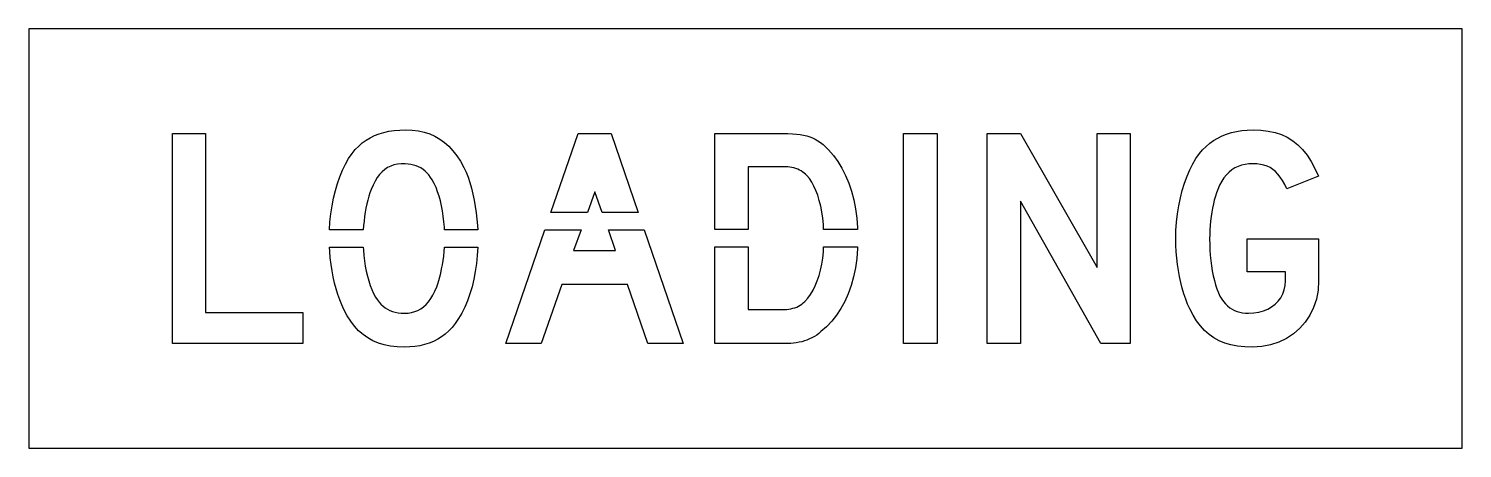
# Model space of a CAD drawing. Extents: x 0 to 41, y 0 to 12.
import ezdxf

# ---------------------------------------------------------------- set-up
doc = ezdxf.new("R2010")
doc.units = 0
doc.layers.add('CUT', color=7, linetype='Continuous')
doc.layers.add('OUTSIDE', color=1, linetype='Continuous')

msp = doc.modelspace()

# ---------------------------------------------------------------- linework, layer by layer
at = {"layer": 'CUT'}
for points in [[(11.8081, 6.9342), (11.7751, 7.0746), (11.7379, 7.209), (11.6959, 7.3368), (11.6491, 7.4568), (11.5981, 7.5696), (11.5423, 7.6734), (11.4937, 7.749), (11.4433, 7.8162), (11.3911, 7.8762), (11.3353, 7.9296), (11.2771, 7.9758), (11.2159, 8.016), (11.1511, 8.0496), (11.0821, 8.0778), (11.0095, 8.1), (10.9321, 8.1174), (10.8499, 8.1294), (10.7629, 8.1366), (10.6507, 8.1366), (10.5451, 8.1264), (10.4461, 8.1048), (10.3531, 8.0724), (10.2661, 8.0286), (10.1845, 7.9734), (10.1077, 7.9074), (10.0363, 7.8294), (9.9697, 7.74), (9.9073, 7.6386), (9.8491, 7.5252), (9.7945, 7.3998), (9.7591, 7.3068), (9.7267, 7.2066), (9.6967, 7.0998), (9.6691, 6.9876), (9.6451, 6.8706), (9.6235, 6.75), (9.6055, 6.6264), (9.5905, 6.5004), (9.5785, 6.3726), (9.5705, 6.251), (8.601, 6.251), (8.6155, 6.4746), (8.6407, 6.7086), (8.6749, 6.936), (8.7187, 7.1562), (8.7709, 7.3686), (8.8315, 7.572), (8.9005, 7.7658), (8.9767, 7.9494), (9.0601, 8.1222), (9.1507, 8.283), (9.2473, 8.4318), (9.3397, 8.5422), (9.4375, 8.6424), (9.5407, 8.7324), (9.6505, 8.8122), (9.7669, 8.8818), (9.8893, 8.9424), (10.0195, 8.9928), (10.1563, 9.0336), (10.3015, 9.0654), (10.4539, 9.0876), (10.6147, 9.1008), (10.7845, 9.105), (10.9687, 9.0984), (11.1445, 9.0768), (11.3107, 9.0414), (11.4679, 8.9904), (11.6173, 8.925), (11.7577, 8.8446), (11.8909, 8.7486), (12.0163, 8.6376), (12.1345, 8.5104), (12.2455, 8.367), (12.3493, 8.2074), (12.4477, 8.0316), (12.5083, 7.8954), (12.5647, 7.7502), (12.6163, 7.5972), (12.6631, 7.4364), (12.7051, 7.2696), (12.7423, 7.0974), (12.7735, 6.9198), (12.7999, 6.7386), (12.8203, 6.5544), (12.8353, 6.3672), (12.8409, 6.251), (11.893, 6.251), (11.8897, 6.3204), (11.8765, 6.4806), (11.8585, 6.6366), (11.8357, 6.7878)], [(36.6415, 3.8118), (36.5095, 3.6114), (36.3529, 3.4314), (36.1735, 3.2748), (35.9725, 3.1428), (35.7529, 3.0366), (35.5153, 2.9592), (35.2621, 2.9112), (34.9951, 2.895), (34.7761, 2.9016), (34.5727, 2.9232), (34.3837, 2.9592), (34.2079, 3.0102), (34.0453, 3.0762), (33.8947, 3.1578), (33.7555, 3.2556), (33.6271, 3.369), (33.5089, 3.4986), (33.3991, 3.645), (33.2983, 3.8088), (33.2053, 3.9894), (33.1447, 4.1256), (33.0883, 4.269), (33.0361, 4.4202), (32.9893, 4.578), (32.9473, 4.7418), (32.9107, 4.9104), (32.8789, 5.0838), (32.8531, 5.2602), (32.8321, 5.4402), (32.8177, 5.622), (32.8087, 5.8056), (32.8051, 5.9892), (32.8111, 6.231), (32.8273, 6.4698), (32.8543, 6.7056), (32.8909, 6.936), (32.9371, 7.1598), (32.9923, 7.3764), (33.0553, 7.5834), (33.1267, 7.7796), (33.2053, 7.9644), (33.2905, 8.1354), (33.3817, 8.2914), (33.4789, 8.4318), (33.5719, 8.538), (33.6703, 8.6352), (33.7753, 8.7234), (33.8869, 8.8026), (34.0045, 8.8728), (34.1293, 8.934), (34.2601, 8.9862), (34.3975, 9.0288), (34.5421, 9.0624), (34.6927, 9.0858), (34.8511, 9.1002), (35.0161, 9.105), (35.2399, 9.0972), (35.4487, 9.0726), (35.6431, 9.0312), (35.8243, 8.9718), (35.9929, 8.8944), (36.1501, 8.7972), (36.2959, 8.6808), (36.4321, 8.544), (36.5581, 8.3856), (36.6763, 8.2062), (36.7861, 8.004), (36.8893, 7.779), (35.9845, 7.4208), (35.9209, 7.5456), (35.8573, 7.6566), (35.7913, 7.755), (35.7241, 7.8408), (35.6533, 7.914), (35.5789, 7.9764), (35.5003, 8.0274), (35.4169, 8.0682), (35.3269, 8.0988), (35.2309, 8.1204), (35.1277, 8.133), (35.0161, 8.1366), (34.8985, 8.1324), (34.7875, 8.1186), (34.6831, 8.0958), (34.5853, 8.0628), (34.4935, 8.0196), (34.4083, 7.9656), (34.3279, 7.9008), (34.2535, 7.8252), (34.1839, 7.737), (34.1197, 7.6374), (34.0603, 7.5252), (34.0051, 7.3998), (33.9697, 7.3068), (33.9373, 7.2066), (33.9073, 7.0998), (33.8797, 6.9876), (33.8557, 6.8706), (33.8341, 6.75), (33.8161, 6.6264), (33.8011, 6.5004), (33.7891, 6.3726), (33.7807, 6.2448), (33.7753, 6.1164), (33.7735, 5.9892), (33.7759, 5.832), (33.7825, 5.6748), (33.7933, 5.52), (33.8083, 5.367), (33.8269, 5.2182), (33.8503, 5.0736), (33.8773, 4.9344), (33.9079, 4.8012), (33.9427, 4.6752), (33.9811, 4.557), (34.0231, 4.4472), (34.0687, 4.3476), (34.1179, 4.2672), (34.1701, 4.1946), (34.2265, 4.1298), (34.2859, 4.0722), (34.3495, 4.0218), (34.4161, 3.9792), (34.4863, 3.9432), (34.5595, 3.9138), (34.6369, 3.8916), (34.7179, 3.8754), (34.8019, 3.8664), (34.8895, 3.8634), (35.0383, 3.8712), (35.1793, 3.894), (35.3119, 3.9312), (35.4337, 3.9816), (35.5453, 4.0452), (35.6449, 4.1208), (35.7319, 4.2084), (35.8051, 4.3062), (35.8633, 4.4136), (35.9065, 4.5306), (35.9329, 4.656), (35.9425, 4.7892), (35.9425, 5.0424), (34.8475, 5.0424), (34.8475, 5.9892), (36.8893, 5.9892), (36.8893, 4.7892), (36.8731, 4.5222), (36.8251, 4.269), (36.7477, 4.0314)], [(7.8373, 3.8844), (7.8373, 3), (4.1107, 3), (4.1107, 9), (5.0581, 9), (5.0581, 3.8844)], [(16.6579, 9), (17.4332, 6.7457), (16.4017, 6.7457), (16.1947, 7.3368), (15.9805, 6.7457), (14.9355, 6.7457), (15.7105, 9)], [(22.6501, 6.9282), (22.6111, 7.0866), (22.5655, 7.2354), (22.5145, 7.3734), (22.4581, 7.4994), (22.3963, 7.6134), (22.3297, 7.7136), (22.2583, 7.8), (22.2199, 7.836), (22.1797, 7.8696), (22.1365, 7.9014), (22.0909, 7.9308), (22.0429, 7.9578), (21.9925, 7.9818), (21.9403, 8.0022), (21.8857, 8.0196), (21.8287, 8.034), (21.7705, 8.0442), (21.7099, 8.0502), (21.6475, 8.0526), (20.5741, 8.0526), (20.5741, 6.2615), (19.6267, 6.2615), (19.6267, 9), (21.5635, 9), (21.7087, 8.9988), (21.8395, 8.994), (21.9577, 8.9862), (22.0651, 8.9742), (22.1629, 8.958), (22.2529, 8.937), (22.3369, 8.9106), (22.4167, 8.8782), (22.4929, 8.8404), (22.5685, 8.7954), (22.6441, 8.7432), (22.7215, 8.6844), (22.8733, 8.5392), (23.0143, 8.3778), (23.1427, 8.2014), (23.2585, 8.01), (23.3623, 7.8036), (23.4529, 7.584), (23.5303, 7.3512), (23.5945, 7.1058), (23.6449, 6.8484), (23.6815, 6.5802), (23.7037, 6.3006), (23.7047, 6.2615), (22.7351, 6.2615), (22.7269, 6.399), (22.7083, 6.5832), (22.6825, 6.7596)], [(25.0159, 3), (25.0159, 9), (25.9843, 9), (25.9843, 3)], [(27.4159, 3), (27.4159, 9), (28.3633, 9), (30.5527, 5.1684), (30.5527, 9), (31.5001, 9), (31.5001, 3), (30.6577, 3), (28.3633, 7.0632), (28.3633, 3)], [(15.7987, 6.2437), (15.5845, 5.6526), (16.7845, 5.6526), (16.5775, 6.2437), (17.6058, 6.2437), (18.7213, 3), (17.7109, 3), (17.1211, 4.6842), (15.2473, 4.6842), (14.6581, 3), (13.6477, 3), (14.7629, 6.2437)], [(12.6193, 4.4154), (12.5509, 4.2192), (12.4741, 4.0356), (12.3895, 3.8646), (12.2959, 3.7086), (12.1945, 3.5682), (12.1075, 3.4578), (12.0139, 3.3576), (11.9143, 3.2676), (11.8087, 3.1878), (11.6971, 3.1182), (11.5789, 3.0576), (11.4547, 3.0072), (11.3245, 2.9664), (11.1883, 2.9346), (11.0455, 2.9124), (10.8967, 2.8992), (10.7419, 2.895), (10.5379, 2.9016), (10.3465, 2.9232), (10.1677, 2.9586), (9.9997, 3.0096), (9.8431, 3.075), (9.6973, 3.1554), (9.5617, 3.2514), (9.4351, 3.3624), (9.3181, 3.4896), (9.2095, 3.633), (9.1087, 3.7926), (9.0157, 3.9684), (8.9545, 4.1004), (8.8969, 4.2438), (8.8435, 4.3968), (8.7943, 4.5576), (8.7499, 4.7262), (8.7103, 4.9002), (8.6767, 5.0784), (8.6479, 5.2596), (8.6251, 5.4426), (8.6083, 5.6262), (8.6015, 5.749), (9.57, 5.749), (9.5737, 5.673), (9.5863, 5.5164), (9.6043, 5.3616), (9.6277, 5.2104), (9.6553, 5.0634), (9.6877, 4.9212), (9.7255, 4.7856), (9.7675, 4.6572), (9.8143, 4.5372), (9.8653, 4.4268), (9.9211, 4.3266), (9.9697, 4.251), (10.0213, 4.1826), (10.0759, 4.1208), (10.1341, 4.0656), (10.1953, 4.0176), (10.2607, 3.9762), (10.3297, 3.9414), (10.4029, 3.9132), (10.4809, 3.891), (10.5631, 3.8754), (10.6501, 3.8664), (10.7419, 3.8634), (10.8493, 3.8682), (10.9495, 3.8826), (11.0437, 3.9078), (11.1319, 3.9426), (11.2147, 3.9882), (11.2921, 4.0446), (11.3647, 4.1118), (11.4331, 4.1904), (11.4973, 4.2804), (11.5573, 4.3824), (11.6143, 4.4958), (11.6683, 4.6212), (11.6995, 4.7052), (11.7295, 4.8), (11.7577, 4.9032), (11.7847, 5.013), (11.8093, 5.1294), (11.8315, 5.25), (11.8513, 5.3736), (11.8681, 5.499), (11.8819, 5.6244), (11.8915, 5.749), (12.8423, 5.749), (12.8281, 5.5176), (12.8047, 5.2854), (12.7717, 5.0574), (12.7297, 4.836), (12.6787, 4.6212)], [(23.3407, 4.2018), (23.2303, 3.9972), (23.1067, 3.8076), (22.9699, 3.6342), (22.8205, 3.477), (22.6585, 3.3366), (22.5985, 3.2862), (22.5361, 3.24), (22.4701, 3.1986), (22.4017, 3.1608), (22.3309, 3.1272), (22.2583, 3.0972), (22.1839, 3.0714), (22.1077, 3.0498), (22.0309, 3.0318), (21.9529, 3.0174), (21.8743, 3.0072), (21.7951, 3), (21.7783, 3), (21.7585, 3), (21.7363, 3), (21.7123, 3), (21.6865, 3), (21.6583, 3), (21.6283, 3), (21.5971, 3), (21.5641, 3), (21.5299, 3), (21.4945, 3), (21.4585, 3), (19.6267, 3), (19.6267, 5.7595), (20.5741, 5.7595), (20.5741, 3.9684), (21.5215, 3.9684), (21.5977, 3.9696), (21.6691, 3.9738), (21.7363, 3.981), (21.7993, 3.9912), (21.8581, 4.0044), (21.9133, 4.0212), (21.9661, 4.041), (22.0159, 4.065), (22.0633, 4.0926), (22.1089, 4.1244), (22.1527, 4.1598), (22.1953, 4.2), (22.2811, 4.2954), (22.3597, 4.4028), (22.4317, 4.5216), (22.4959, 4.6506), (22.5535, 4.7904), (22.6033, 4.9392), (22.6453, 5.0982), (22.6801, 5.265), (22.7071, 5.4402), (22.7269, 5.6232), (22.7351, 5.7595), (23.7043, 5.7595), (23.7031, 5.7156), (23.6797, 5.4324), (23.6413, 5.1606), (23.5879, 4.9008), (23.5195, 4.6542), (23.4373, 4.4208)]]:
    msp.add_lwpolyline(points, close=True, dxfattribs=at)
at = {"layer": 'OUTSIDE'}
msp.add_lwpolyline([(0, 0), (41, 0), (41, 12), (0, 12)], close=True, dxfattribs=at)

doc.saveas('drawing.dxf')
